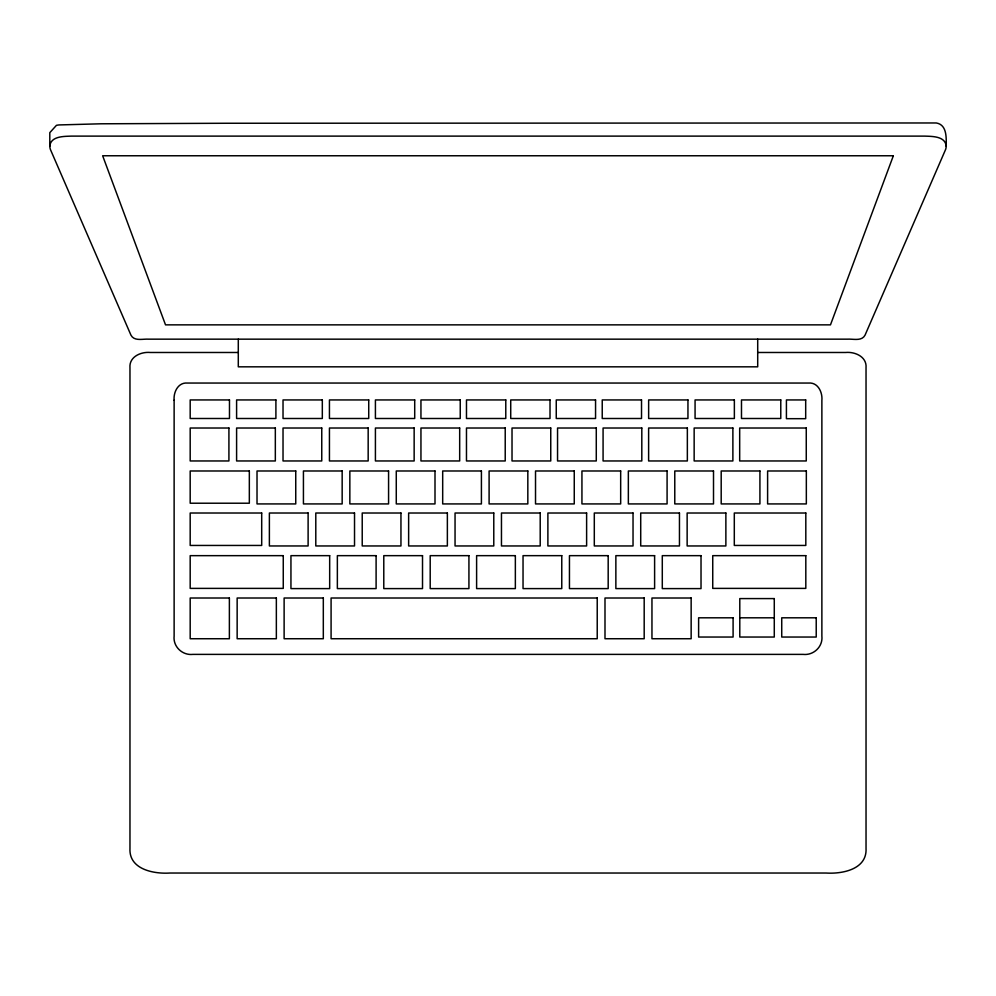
<?xml version="1.0" encoding="UTF-8"?>
<svg xmlns="http://www.w3.org/2000/svg" width="996" height="996" viewBox="0 0 996 996"><rect width="100%" height="100%" fill="white"/><g stroke="black" fill="none" stroke-linecap="round" stroke-linejoin="round"><path stroke-width="1.49" d="M946.2 146.263C946.275 137.934 947.171 124.786 936.29 122.969L226.329 123.255L101.119 123.79L58.988 124.936A26.743 26.743 0 0 0 56.423 125.347L49.8 132.667L49.8 146.263A12.126 12.126 0 0 0 50.398 149.45L130.962 335.166C134.298 341.516 142.802 338.765 148.541 339.163L847.459 339.163C853.198 338.765 861.702 341.516 865.038 335.166L945.615 149.462A12.126 12.126 0 0 0 946.212 146.263A7.557 7.557 0 0 0 946.2 145.852C944.955 136.103 932.119 136.402 924.637 136.116L71.363 136.116C63.893 136.415 51.219 136.079 49.8 145.727A8.864 8.864 0 0 0 49.8 146.263M238.293 352.484L150.371 352.484C141.046 351.563 128.982 356.73 129.966 367.773L129.966 848.393C128.82 869.396 153.708 874.09 169.893 873.031L826.107 873.031C842.292 874.09 867.18 869.396 866.034 848.393L866.034 367.773C867.018 356.73 854.954 351.563 845.629 352.484L757.707 352.484M739.791 617.806L774.278 617.806M757.707 339.163L757.707 366.827L238.293 366.827L238.293 339.163M174.126 400.205L174.126 636.083C172.918 646.678 182.442 655.58 192.875 654.384L803.125 654.384C813.558 655.58 823.082 646.678 821.874 636.083L821.874 400.517C822.684 392.436 818.04 382.19 808.565 383.049L187.435 383.049C178.11 382.19 173.379 392.2 174.126 400.205M893.35 155.762L830.477 324.858L165.523 324.858L102.65 155.762L893.35 155.762M229.478 399.944L190.186 399.944L190.186 418.494L229.478 418.494L229.478 399.944M275.904 399.944L236.6 399.944L236.6 418.494L275.904 418.494L275.904 399.944M322.318 399.944L283.026 399.944L283.026 418.494L322.318 418.494L322.318 399.944M368.732 399.944L329.439 399.944L329.439 418.494L368.732 418.494L368.732 399.944M414.71 399.944L375.417 399.944L375.417 418.494L414.71 418.494L414.71 399.944M460.239 399.944L420.947 399.944L420.947 418.494L460.239 418.494L460.239 399.944M505.781 399.944L466.477 399.944L466.477 418.494L505.781 418.494L505.781 399.944M550.016 399.944L510.724 399.944L510.724 418.494L550.016 418.494L550.016 399.944M595.558 399.944L556.254 399.944L556.254 418.494L595.558 418.494L595.558 399.944M641.524 399.944L602.231 399.944L602.231 418.494L641.524 418.494L641.524 399.944M687.95 399.944L648.645 399.944L648.645 418.494L687.95 418.494L687.95 399.944M734.363 399.944L695.071 399.944L695.071 418.494L734.363 418.494L734.363 399.944M780.777 399.944L741.485 399.944L741.485 418.494L780.777 418.494L780.777 399.944M805.689 399.944L786.417 399.944L786.417 418.681L805.689 418.681L805.689 399.944M228.918 428.019L190.186 428.019L190.186 460.961L228.918 460.961L228.918 428.019M275.332 428.019L236.6 428.019L236.6 460.961L275.332 460.961L275.332 428.019M321.758 428.019L283.026 428.019L283.026 460.961L321.758 460.961L321.758 428.019M368.171 428.019L329.439 428.019L329.439 460.961L368.171 460.961L368.171 428.019M414.149 428.019L375.417 428.019L375.417 460.961L414.149 460.961L414.149 428.019M459.679 428.019L420.947 428.019L420.947 460.961L459.679 460.961L459.679 428.019M505.221 428.019L466.477 428.019L466.477 460.961L505.221 460.961L505.221 428.019M550.751 428.019L512.019 428.019L512.019 460.961L550.751 460.961L550.751 428.019M596.28 428.019L557.548 428.019L557.548 460.961L596.28 460.961L596.28 428.019M641.81 428.019L603.078 428.019L603.078 460.961L641.81 460.961L641.81 428.019M687.352 428.019L648.62 428.019L648.62 460.961L687.352 460.961L687.352 428.019M732.882 428.019L694.15 428.019L694.15 460.961L732.882 460.961L732.882 428.019M806.262 428.019L739.679 428.019L739.679 460.961L806.262 460.961L806.262 428.019M249.336 470.984L190.186 470.984L190.186 503.217L249.336 503.217L249.336 470.984M295.75 470.984L257.018 470.984L257.018 503.926L295.75 503.926L295.75 470.984M342.163 470.984L303.431 470.984L303.431 503.926L342.163 503.926L342.163 470.984M388.577 470.984L349.845 470.984L349.845 503.926L388.577 503.926L388.577 470.984M435.003 470.984L396.271 470.984L396.271 503.926L435.003 503.926L435.003 470.984M481.417 470.984L442.685 470.984L442.685 503.926L481.417 503.926L481.417 470.984M527.83 470.984L489.098 470.984L489.098 503.926L527.83 503.926L527.83 470.984M574.256 470.984L535.524 470.984L535.524 503.926L574.256 503.926L574.256 470.984M620.67 470.984L581.938 470.984L581.938 503.926L620.67 503.926L620.67 470.984M667.083 470.984L628.351 470.984L628.351 503.926L667.083 503.926L667.083 470.984M713.51 470.984L674.778 470.984L674.778 503.926L713.51 503.926L713.51 470.984M759.923 470.984L721.191 470.984L721.191 503.926L759.923 503.926L759.923 470.984M806.337 470.984L767.605 470.984L767.605 503.926L806.337 503.926L806.337 470.984M261.699 513.015L190.186 513.015L190.186 545.447L261.699 545.447L261.699 513.015M308.113 513.015L269.381 513.015L269.381 545.957L308.113 545.957L308.113 513.015M354.526 513.015L315.794 513.015L315.794 545.957L354.526 545.957L354.526 513.015M400.952 513.015L362.22 513.015L362.22 545.957L400.952 545.957L400.952 513.015M447.366 513.015L408.634 513.015L408.634 545.957L447.366 545.957L447.366 513.015M493.779 513.015L455.048 513.015L455.048 545.957L493.779 545.957L493.779 513.015M540.206 513.015L501.461 513.015L501.461 545.957L540.206 545.957L540.206 513.015M586.619 513.015L547.887 513.015L547.887 545.957L586.619 545.957L586.619 513.015M633.033 513.015L594.301 513.015L594.301 545.957L633.033 545.957L633.033 513.015M679.459 513.015L640.714 513.015L640.714 545.957L679.459 545.957L679.459 513.015M725.872 513.015L687.14 513.015L687.14 545.957L725.872 545.957L725.872 513.015M805.814 513.015L734.301 513.015L734.301 545.447L805.814 545.447L805.814 513.015M283.262 555.656L190.186 555.656L190.186 588.387L283.262 588.387L283.262 555.656M329.676 555.656L290.944 555.656L290.944 588.599L329.676 588.599L329.676 555.656M376.102 555.656L337.358 555.656L337.358 588.599L376.102 588.599L376.102 555.656M422.516 555.656L383.784 555.656L383.784 588.599L422.516 588.599L422.516 555.656M468.929 555.656L430.197 555.656L430.197 588.599L468.929 588.599L468.929 555.656M515.355 555.656L476.611 555.656L476.611 588.599L515.355 588.599L515.355 555.656M561.769 555.656L523.037 555.656L523.037 588.599L561.769 588.599L561.769 555.656M608.183 555.656L569.451 555.656L569.451 588.599L608.183 588.599L608.183 555.656M654.609 555.656L615.864 555.656L615.864 588.599L654.609 588.599L654.609 555.656M701.022 555.656L662.29 555.656L662.29 588.599L701.022 588.599L701.022 555.656M805.814 555.656L712.738 555.656L712.738 588.387L805.814 588.387L805.814 555.656M229.379 598.011L190.186 598.011L190.186 638.735L229.379 638.735L229.379 598.011M276.353 598.011L237.148 598.011L237.148 638.735L276.353 638.735L276.353 598.011M323.314 598.011L284.121 598.011L284.121 638.735L323.314 638.735L323.314 598.011M597.226 598.011L331.083 598.011L331.083 638.735L597.226 638.735L597.226 598.011M644.188 598.011L604.995 598.011L604.995 638.735L644.188 638.735L644.188 598.011M691.149 598.011L651.957 598.011L651.957 638.735L691.149 638.735L691.149 598.011M774.278 598.584L739.791 598.584L739.791 637.042L774.278 637.042L774.278 598.584M733.093 617.806L698.619 617.806L698.619 637.042L733.093 637.042L733.093 617.806M816.222 617.806L781.736 617.806L781.736 637.042L816.222 637.042L816.222 617.806"/></g></svg>
